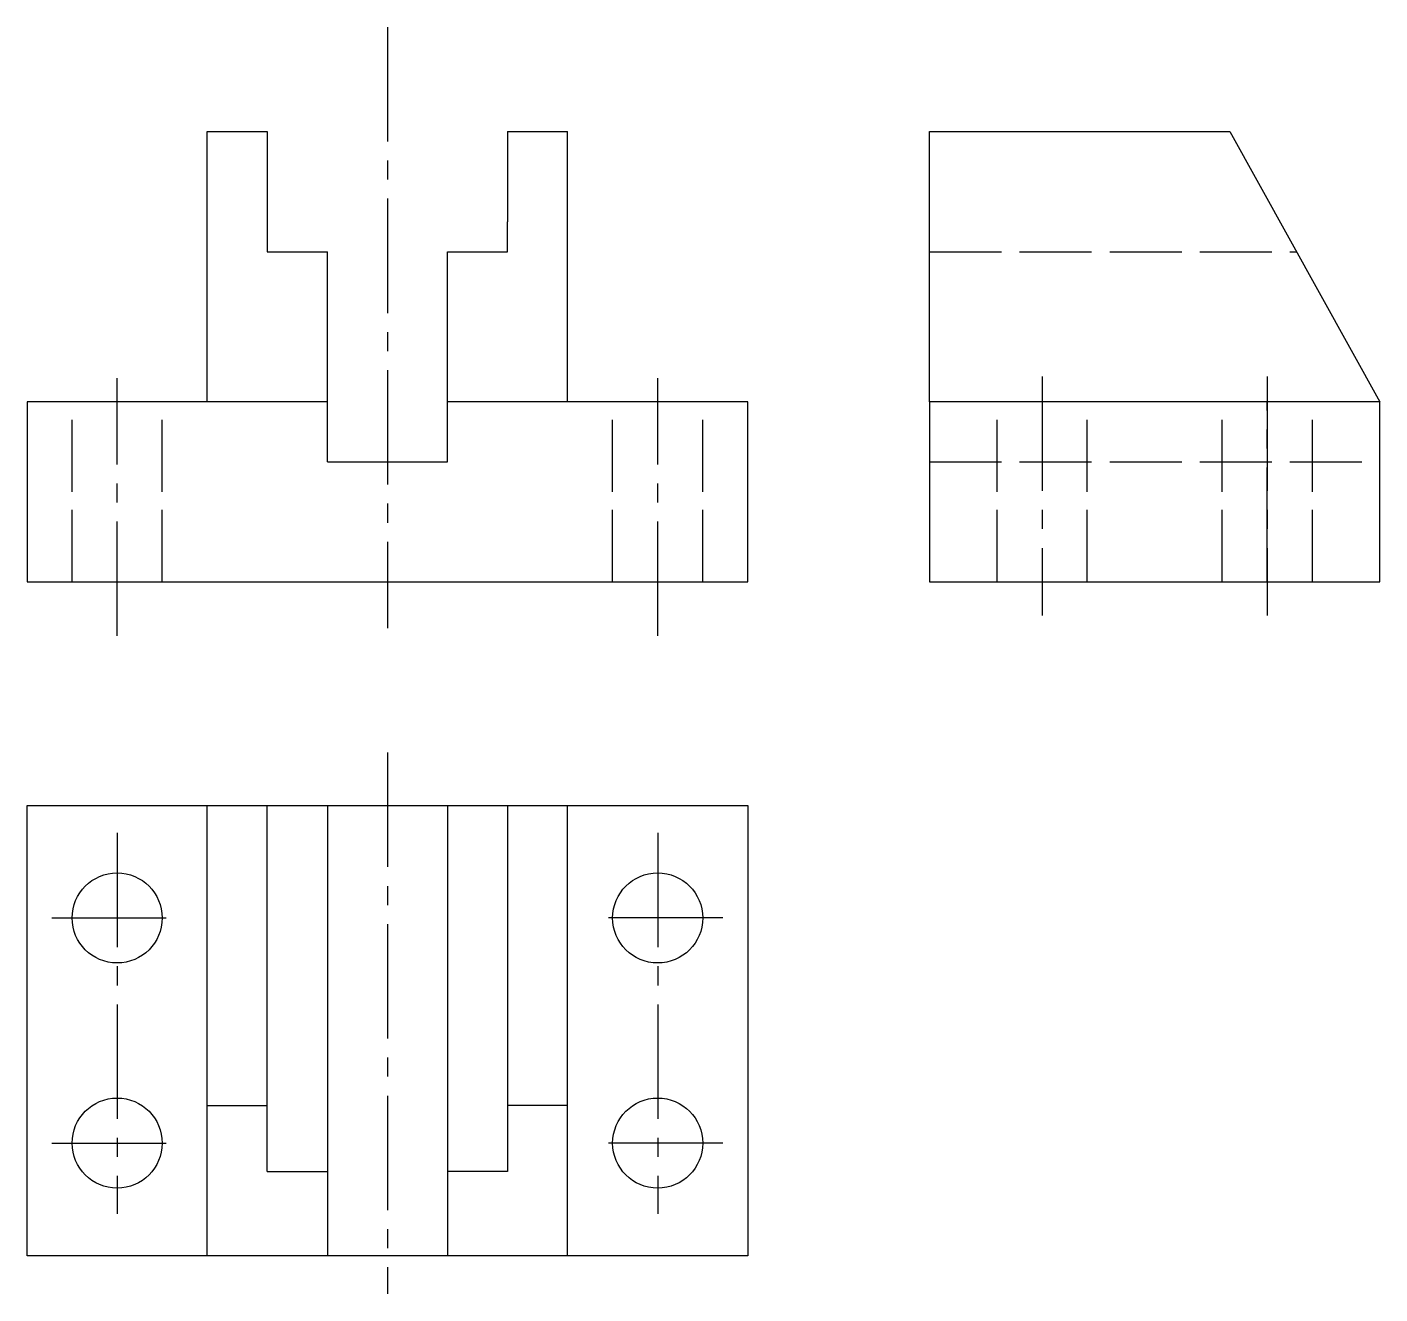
# Model space of a CAD drawing. Header units: millimetres. Extents: x 112.8 to 202.9, y 106 to 190.4.
import ezdxf

# ---------------------------------------------------------------- set-up
doc = ezdxf.new("R2010")
doc.units = ezdxf.units.MM
doc.header["$LTSCALE"] = 0.4
doc.linetypes.add('ACAD_ISO02W100', pattern=[15, 12, -3])
doc.linetypes.add('CENTER2', pattern=[28.575, 19.05, -3.175, 3.175, -3.175])
doc.layers.add('中心线', color=1, linetype='CENTER2')
doc.layers.add('虚线', color=2, linetype='ACAD_ISO02W100')
doc.layers.add('粗实线', color=7, linetype='Continuous', lineweight=50)

msp = doc.modelspace()

# ---------------------------------------------------------------- linework, layer by layer
at = {"layer": '中心线'}
for p, q in [((136.805, 190.437), (136.805, 150.388)), ((118.805, 149.872), (118.805, 167.043)), ((154.805, 149.872), (154.805, 167.043)), ((180.407, 167.162), (180.407, 151.226)), ((195.407, 167.162), (195.407, 151.226)), ((136.805, 142.105), (136.805, 106.039)), ((118.805, 136.758), (118.805, 111.386)), ((154.805, 136.758), (154.805, 111.386)), ((114.458, 131.088), (122.951, 131.088)), ((159.151, 131.088), (150.658, 131.088)), ((114.458, 116.088), (122.951, 116.088)), ((159.151, 116.088), (150.658, 116.088))]:
    msp.add_line(p, q, dxfattribs=at)
at = {"layer": '中心线', "lineweight": 30}
msp.add_line((195.407, 153.47), (195.407, 165.47), dxfattribs=at)
at = {"layer": '粗实线', "lineweight": 30}
for p, q in [((124.805, 165.47), (124.805, 183.47)), ((124.805, 183.47), (128.805, 183.47)), ((128.805, 183.47), (128.805, 177.47)), ((144.805, 183.47), (144.805, 177.47)), ((144.805, 183.47), (148.805, 183.47)), ((148.805, 165.47), (148.805, 183.47)), ((172.907, 165.47), (172.907, 183.47)), ((172.907, 183.47), (192.907, 183.47)), ((192.907, 183.47), (202.907, 165.47)), ((128.805, 177.47), (128.805, 175.47)), ((144.805, 175.47), (144.805, 177.47)), ((128.805, 175.47), (132.805, 175.47)), ((132.805, 161.47), (132.805, 175.47)), ((140.805, 161.47), (140.805, 175.47)), ((140.805, 175.47), (144.805, 175.47)), ((132.805, 161.47), (140.805, 161.47)), ((112.805, 138.588), (160.805, 138.588)), ((112.805, 108.588), (112.805, 138.588)), ((124.805, 108.588), (124.805, 138.588)), ((128.805, 114.188), (128.805, 138.588)), ((132.805, 138.588), (132.805, 108.588)), ((140.805, 138.588), (140.805, 108.588)), ((144.805, 138.588), (144.805, 114.188)), ((148.805, 108.588), (148.805, 138.588)), ((160.805, 138.588), (160.805, 108.588)), ((124.805, 118.588), (128.805, 118.588)), ((148.805, 118.588), (144.805, 118.588)), ((128.805, 114.188), (132.805, 114.188)), ((144.805, 114.188), (140.805, 114.188)), ((160.805, 108.588), (112.805, 108.588))]:
    msp.add_line(p, q, dxfattribs=at)
msp.add_lwpolyline([(132.805, 165.47), (112.805, 165.47), (112.805, 153.47), (160.805, 153.47), (160.805, 165.47), (140.805, 165.47)], dxfattribs=at)
msp.add_lwpolyline([(172.907, 153.47), (202.907, 153.47), (202.907, 165.47), (172.907, 165.47)], close=True, dxfattribs=at)
for centre in [(118.805, 131.088), (154.805, 131.088), (118.805, 116.088), (154.805, 116.088)]:
    msp.add_circle(centre, 3, dxfattribs=at)
at = {"layer": '虚线'}
for p, q in [((172.907, 175.47), (197.351, 175.47)), ((115.805, 153.47), (115.805, 165.47)), ((121.805, 153.47), (121.805, 165.47)), ((151.805, 153.47), (151.805, 165.47)), ((157.805, 153.47), (157.805, 165.47)), ((177.407, 153.47), (177.407, 165.47)), ((183.407, 153.47), (183.407, 165.47)), ((192.407, 153.47), (192.407, 165.47)), ((198.407, 153.47), (198.407, 165.47)), ((172.907, 161.47), (202.907, 161.47))]:
    msp.add_line(p, q, dxfattribs=at)

doc.saveas('drawing.dxf')
